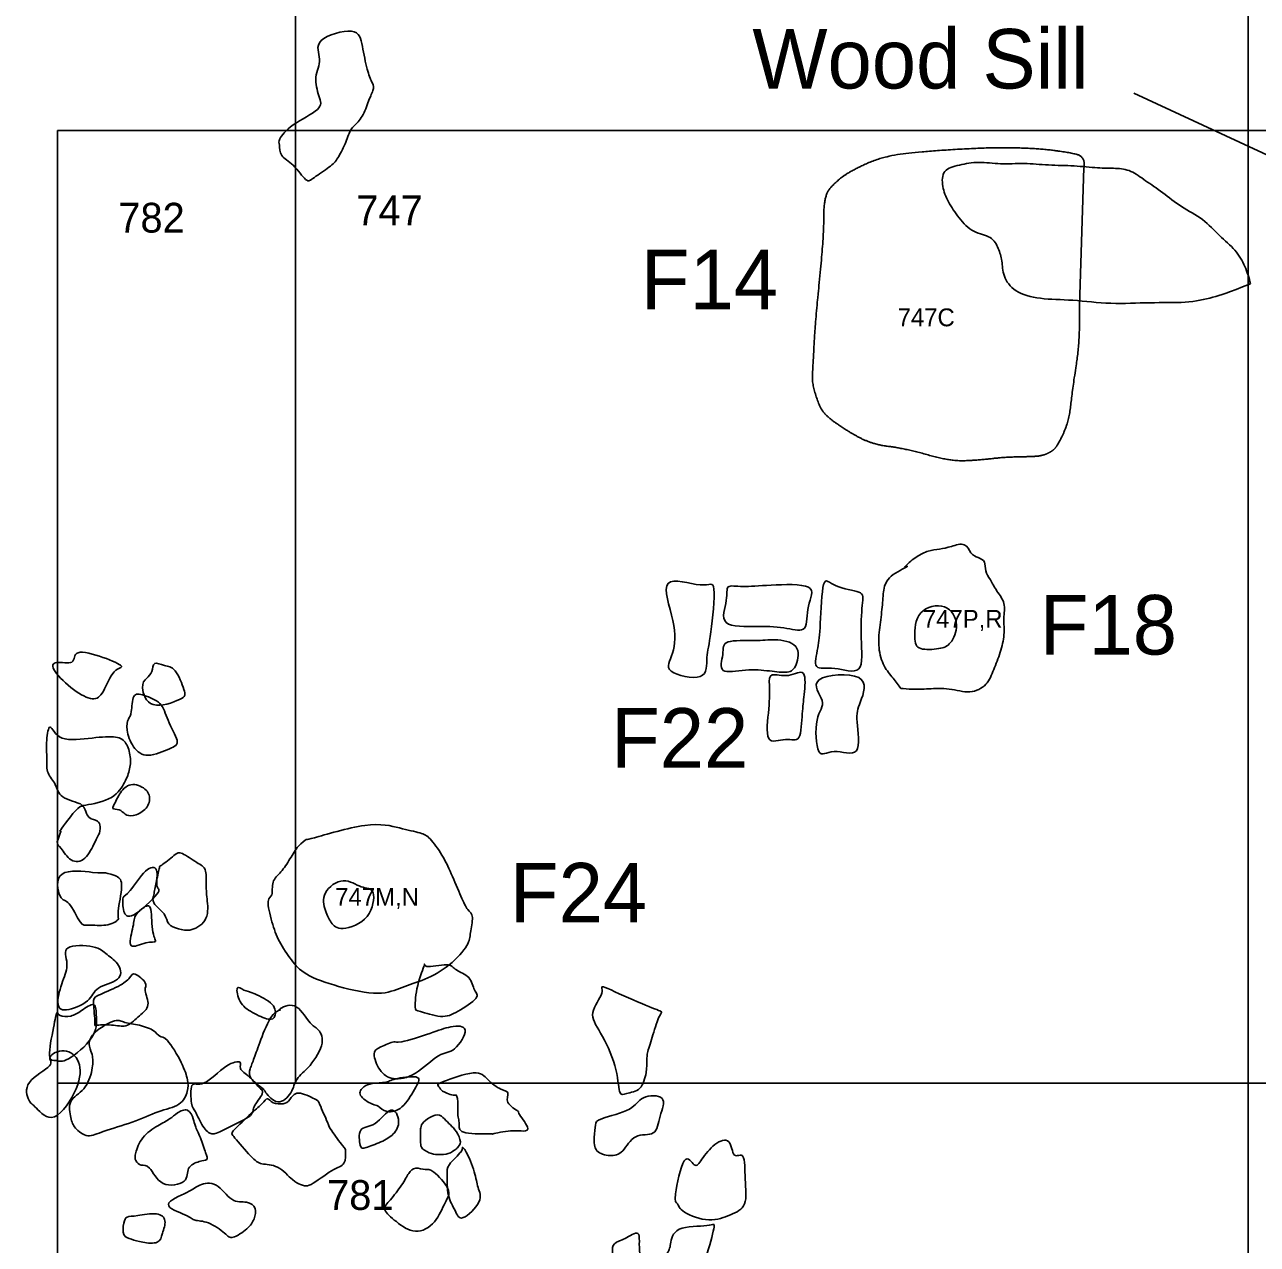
# Model space of a CAD drawing. Extents: x 161.9 to 213.3, y -308.9 to -257.7.
# Drawn here: x 167.72 to 178.08, y -281.35 to -271.11 of the extents above; entities that cross this region are included whole.
import ezdxf

# ---------------------------------------------------------------- set-up
doc = ezdxf.new("R2010")
doc.units = 0
for name, color, linetype in [('exc_ unit #', 7, 'Continuous'), ('feature labels', 7, 'Continuous'), ('Features', 7, 'Continuous'), ('Grid', 7, 'Continuous'), ('Level 14', 7, 'Continuous'), ('Masonry', 7, 'Continuous'), ('unid masonry', 7, 'Continuous')]:
    doc.layers.add(name, color=color, linetype=linetype)

msp = doc.modelspace()

# ---------------------------------------------------------------- linework, layer by layer
at = {"layer": 'Features'}
msp.add_line((176.582, -273.469), (176.621, -272.313), dxfattribs=at)
for points, degree in [([(176.621, -272.313), (176.636, -272.218), (176.478, -272.179), (176.226, -272.149), (175.865, -272.139), (175.275, -272.173), (174.933, -272.215), (174.663, -272.336), (174.535, -272.43), (174.435, -272.548), (174.436, -272.899), (174.366, -273.585), (174.344, -273.974), (174.338, -274.126), (174.379, -274.256), (174.423, -274.369), (174.594, -274.499), (174.836, -274.635), (175.119, -274.668), (175.5, -274.778), (175.745, -274.766), (175.954, -274.742), (176.125, -274.739), (176.269, -274.733), (176.364, -274.687), (176.407, -274.63), (176.494, -274.444), (176.524, -274.173), (176.59, -273.748), (176.582, -273.469)], 2), ([(175.113, -275.666), (175.151, -275.625), (175.216, -275.576), (175.313, -275.523), (175.409, -275.518), (175.502, -275.494), (175.631, -275.453), (175.667, -275.557), (175.733, -275.585), (175.797, -275.614), (175.787, -275.699), (175.834, -275.768), (175.885, -275.867), (175.967, -275.967), (175.941, -276.095), (175.958, -276.231), (175.921, -276.381), (175.861, -276.529), (175.813, -276.658), (175.668, -276.735), (175.49, -276.679), (175.309, -276.688), (175.175, -276.694), (175.108, -276.687), (175.082, -276.684)], 3), ([(175.082, -276.684), (175.065, -276.661), (175.019, -276.596), (174.938, -276.508), (174.889, -276.343), (174.903, -276.173), (174.93, -275.997), (174.933, -275.853), (174.975, -275.739), (175.183, -275.642), (175.12, -275.663), (175.113, -275.666)], 3), ([(175.55, -276.15), (175.546, -276.089), (175.478, -275.957), (175.207, -276.016), (175.193, -276.279), (175.222, -276.367), (175.42, -276.352), (175.5, -276.323), (175.553, -276.211), (175.55, -276.15)], 3), ([(170.58, -277.835), (170.441, -277.854), (170.048, -277.975), (170.117, -277.935), (170.018, -278.002), (169.955, -278.115), (169.878, -278.234), (169.793, -278.299), (169.814, -278.442), (169.75, -278.435), (169.8, -278.657), (169.855, -278.807), (169.968, -278.974), (170.061, -279.086), (170.345, -279.191), (170.725, -279.272), (170.89, -279.19), (171.079, -279.137), (171.299, -279.019), (171.466, -278.824), (171.461, -278.75), (171.5, -278.586), (171.444, -278.552), (171.396, -278.45), (171.302, -278.227), (171.238, -278.087), (171.119, -277.927), (171.064, -277.899), (170.881, -277.861), (170.719, -277.816), (170.58, -277.835)], 3), ([(170.55, -278.35), (170.506, -278.335), (170.409, -278.258), (170.211, -278.395), (170.248, -278.563), (170.296, -278.652), (170.366, -278.729), (170.639, -278.63), (170.677, -278.349), (170.595, -278.365), (170.55, -278.35)], 3)]:
    msp.add_open_spline(points, degree=degree, dxfattribs=at)
at = {"layer": 'Grid'}
for p, q in [((170, -270.004), (170, -272)), ((178, -270), (178, -272)), ((168, -272), (170, -272)), ((168, -272), (168, -303)), ((178, -272), (180, -272)), ((168, -280), (170, -280)), ((178, -280), (178, -282))]:
    msp.add_line(p, q, dxfattribs=at)
for points in [[(170, -272.006), (170, -280), (198, -280), (198, -262), (179.996, -262)], [(170, -272.006), (170, -280), (198, -280), (198, -262), (179.996, -262)], [(178, -280), (178, -272), (170, -272)], [(178, -280), (178, -272), (170, -272)]]:
    msp.add_lwpolyline(points, dxfattribs=at)
at = {"layer": 'Level 14'}
msp.add_line((177.039, -271.684), (178.794, -272.499), dxfattribs=at)
at = {"layer": 'Masonry'}
for points in [[(178.019, -273.287), (178.008, -273.236), (177.976, -273.141), (177.9, -272.999), (177.757, -272.887), (177.627, -272.738), (177.434, -272.644), (177.282, -272.516), (177.133, -272.419), (177.017, -272.33), (176.887, -272.313), (176.743, -272.317), (176.541, -272.292), (176.321, -272.292), (176.116, -272.27), (175.919, -272.285), (175.734, -272.256), (175.571, -272.288), (175.429, -272.324), (175.427, -272.472), (175.476, -272.595), (175.568, -272.735), (175.689, -272.863), (175.851, -272.884), (175.904, -272.991), (175.936, -273.089), (175.937, -273.222), (176.031, -273.356), (176.246, -273.419), (176.52, -273.417), (176.845, -273.461), (177.18, -273.44), (177.481, -273.45), (177.713, -273.401), (177.827, -273.36), (178.019, -273.287)], [(173.397, -275.815), (173.313, -275.808), (173.029, -275.702), (173.198, -276.142), (173.183, -276.409), (173.068, -276.548), (173.469, -276.637), (173.443, -276.409), (173.488, -276.277), (173.534, -275.742), (173.481, -275.821), (173.397, -275.815)], [(174.539, -275.823), (174.479, -275.797), (174.424, -275.707), (174.405, -276.196), (174.392, -276.332), (174.338, -276.545), (174.512, -276.489), (174.78, -276.595), (174.74, -276.257), (174.758, -275.95), (174.78, -275.865), (174.598, -275.85), (174.539, -275.823)], [(173.757, -275.828), (173.698, -275.827), (173.603, -275.808), (173.64, -275.924), (173.539, -276.176), (173.901, -276.157), (174.136, -276.174), (174.305, -276.226), (174.283, -275.984), (174.4, -275.801), (173.955, -275.816), (173.816, -275.829), (173.757, -275.828)], [(173.852, -276.283), (173.78, -276.284), (173.577, -276.272), (173.601, -276.386), (173.539, -276.574), (173.787, -276.517), (173.986, -276.538), (174.143, -276.559), (174.209, -276.509), (174.245, -276.304), (174.01, -276.265), (173.924, -276.282), (173.852, -276.283)], [(167.98, -276.542), (167.95, -276.498), (167.963, -276.445), (168.161, -276.496), (168.121, -276.347), (168.395, -276.421), (168.59, -276.513), (168.472, -276.504), (168.383, -276.736), (168.307, -276.795), (168.141, -276.711), (168.01, -276.586), (167.98, -276.542)], [(168.898, -276.492), (168.867, -276.483), (168.8, -276.45), (168.8, -276.55), (168.75, -276.6), (168.692, -276.651), (168.765, -276.876), (169.077, -276.766), (169.076, -276.723), (168.99, -276.499), (168.93, -276.5), (168.898, -276.492)], [(174.14, -276.575), (174.087, -276.583), (173.974, -276.544), (173.979, -276.644), (173.983, -276.83), (173.932, -277.177), (174.127, -277.086), (174.244, -277.157), (174.254, -276.867), (174.27, -276.761), (174.293, -276.498), (174.193, -276.567), (174.14, -276.575)], [(174.729, -276.593), (174.651, -276.552), (174.263, -276.581), (174.48, -276.811), (174.354, -276.897), (174.378, -277.302), (174.497, -277.174), (174.766, -277.287), (174.698, -276.921), (174.73, -276.829), (174.807, -276.634), (174.729, -276.593)], [(168.641, -276.752), (168.626, -276.78), (168.625, -276.906), (168.595, -276.932), (168.57, -277.023), (168.63, -277.186), (168.746, -277.278), (168.964, -277.18), (169.037, -277.15), (168.913, -276.941), (168.884, -276.799), (168.716, -276.737), (168.656, -276.724), (168.641, -276.752)], [(168.039, -277.101), (167.976, -277.077), (167.933, -276.948), (167.903, -277.122), (167.913, -277.283), (167.905, -277.4), (167.994, -277.485), (168.007, -277.606), (168.25, -277.661), (168.153, -277.678), (168.465, -277.628), (168.563, -277.483), (168.609, -277.374), (168.619, -277.26), (168.581, -277.133), (168.508, -277.084), (168.31, -277.095), (168.102, -277.126), (168.039, -277.101)], [(168.514, -277.584), (168.497, -277.613), (168.492, -277.64), (168.444, -277.705), (168.523, -277.693), (168.566, -277.746), (168.627, -277.764), (168.747, -277.71), (168.79, -277.601), (168.737, -277.514), (168.594, -277.467), (168.531, -277.555), (168.514, -277.584)], [(168.249, -277.747), (168.232, -277.715), (168.229, -277.593), (167.984, -277.927), (168.051, -277.848), (167.979, -277.996), (168.025, -278.007), (168.106, -278.151), (168.24, -278.138), (168.319, -277.957), (168.358, -277.903), (168.363, -277.824), (168.332, -277.787), (168.266, -277.78), (168.249, -277.747)], [(168.876, -278.168), (168.854, -278.183), (168.865, -278.162), (168.828, -278.305), (168.813, -278.411), (168.784, -278.488), (168.916, -278.577), (168.92, -278.673), (169.013, -278.702), (169.118, -278.732), (169.278, -278.63), (169.253, -278.438), (169.247, -278.328), (169.254, -278.192), (169.183, -278.157), (169.029, -278.051), (168.996, -278.071), (168.898, -278.153), (168.876, -278.168)], [(168.295, -278.229), (168.224, -278.222), (167.965, -278.185), (168.018, -278.485), (168.093, -278.445), (168.199, -278.689), (168.246, -278.664), (168.415, -278.686), (168.532, -278.623), (168.492, -278.596), (168.559, -278.311), (168.505, -278.259), (168.39, -278.226), (168.366, -278.236), (168.295, -278.229)], [(168.553, -278.439), (168.561, -278.426), (168.594, -278.421), (168.747, -278.179), (168.857, -278.177), (168.815, -278.38), (168.897, -278.363), (168.6, -278.65), (168.55, -278.55), (168.55, -278.5), (168.546, -278.452), (168.553, -278.439)], [(168.707, -278.538), (168.732, -278.518), (168.797, -278.468), (168.786, -278.739), (168.847, -278.828), (168.757, -278.801), (168.578, -278.894), (168.639, -278.687), (168.646, -278.588), (168.682, -278.558), (168.707, -278.538)], [(168.297, -278.855), (168.233, -278.841), (168.023, -278.832), (168.103, -279), (168.043, -279.131), (167.983, -279.344), (168.045, -279.412), (168.289, -279.313), (168.307, -279.189), (168.546, -279.143), (168.531, -279.002), (168.408, -278.917), (168.361, -278.869), (168.297, -278.855)], [(171.101, -279.02), (171.068, -279.015), (171.107, -278.955), (171.011, -279.181), (171, -279.396), (171.014, -279.383), (171.233, -279.46), (171.35, -279.41), (171.558, -279.271), (171.495, -279.233), (171.475, -279.098), (171.33, -279.053), (171.304, -278.983), (171.134, -279.024), (171.101, -279.02)], [(168.303, -279.333), (168.3, -279.29), (168.309, -279.272), (168.531, -279.184), (168.617, -279.113), (168.633, -279.056), (168.769, -279.169), (168.715, -279.203), (168.789, -279.357), (168.688, -279.427), (168.587, -279.537), (168.485, -279.508), (168.301, -279.51), (168.323, -279.531), (168.305, -279.376), (168.303, -279.333)], [(169.566, -279.218), (169.542, -279.206), (169.493, -279.164), (169.521, -279.328), (169.628, -279.407), (169.79, -279.479), (169.833, -279.447), (169.836, -279.337), (169.636, -279.234), (169.59, -279.229), (169.566, -279.218)], [(172.6, -279.196), (172.552, -279.177), (172.614, -279.223), (172.451, -279.417), (172.554, -279.55), (172.704, -279.858), (172.714, -280.12), (172.766, -280.082), (172.907, -280.067), (172.95, -279.9), (172.95, -279.8), (172.95, -279.75), (173, -279.6), (173.057, -279.405), (173.1, -279.404), (172.903, -279.336), (172.648, -279.215), (172.6, -279.196)], [(168.022, -279.432), (168.002, -279.42), (167.997, -279.375), (167.973, -279.504), (167.908, -279.824), (167.992, -279.8), (168.058, -279.84), (168.333, -279.61), (168.326, -279.439), (168.324, -279.302), (168.194, -279.397), (168.117, -279.444), (168.042, -279.443), (168.022, -279.432)], [(169.8, -279.438), (169.767, -279.483), (169.7, -279.65), (169.65, -279.8), (169.615, -279.879), (169.603, -279.958), (169.739, -280.05), (169.729, -280.058), (169.849, -280.2), (169.979, -280.08), (169.994, -279.959), (170.118, -279.874), (170.259, -279.645), (170.178, -279.525), (170.121, -279.513), (169.999, -279.298), (169.824, -279.4), (169.902, -279.377), (169.834, -279.392), (169.8, -279.438)], [(168.274, -279.712), (168.266, -279.685), (168.248, -279.6), (168.497, -279.449), (168.542, -279.49), (168.667, -279.505), (168.817, -279.549), (168.858, -279.623), (168.906, -279.596), (169.058, -279.845), (169.097, -279.979), (169.101, -280.061), (169.04, -280.193), (168.848, -280.229), (168.639, -280.333), (168.364, -280.403), (168.258, -280.468), (168.133, -280.372), (168.115, -280.306), (168.08, -280.138), (168.236, -280.066), (168.3, -279.879), (168.297, -279.762), (168.282, -279.739), (168.274, -279.712)], [(170.659, -279.757), (170.659, -279.724), (170.7, -279.7), (170.853, -279.635), (170.833, -279.677), (171.16, -279.574), (171.296, -279.518), (171.479, -279.514), (171.33, -279.754), (171.215, -279.73), (171.004, -279.946), (170.806, -279.981), (170.7, -279.9), (170.659, -279.791), (170.659, -279.757)], [(167.933, -279.854), (167.964, -279.821), (167.89, -279.786), (168.063, -279.693), (168.201, -279.805), (168.194, -280.025), (167.963, -280.371), (167.803, -280.178), (167.761, -280.17), (167.706, -279.988), (167.903, -279.888), (167.933, -279.854)], [(169.231, -279.998), (169.178, -280.021), (169.111, -279.962), (169.123, -280.209), (169.152, -280.215), (169.219, -280.377), (169.3, -280.442), (169.362, -280.406), (169.663, -280.268), (169.624, -280.213), (169.749, -280.072), (169.695, -280.045), (169.617, -279.942), (169.509, -279.876), (169.564, -279.811), (169.429, -279.823), (169.284, -279.975), (169.231, -279.998)], [(171.491, -279.914), (171.42, -279.92), (171.179, -280.005), (171.196, -280.014), (171.224, -280.065), (171.239, -280.067), (171.3, -280.1), (171.35, -280.1), (171.35, -280.1), (171.35, -280.1), (171.362, -280.136), (171.363, -280.184), (171.359, -280.26), (171.372, -280.31), (171.373, -280.349), (171.374, -280.432), (171.707, -280.421), (171.603, -280.434), (171.828, -280.391), (171.919, -280.407), (171.979, -280.392), (171.842, -280.219), (171.903, -280.256), (171.748, -280.163), (171.805, -280.066), (171.732, -280.066), (171.604, -279.969), (171.562, -279.908), (171.491, -279.914)], [(170.757, -279.991), (170.724, -279.998), (170.631, -280), (170.575, -280.022), (170.508, -280.1), (170.663, -280.191), (170.684, -280.179), (170.758, -280.256), (170.899, -280.225), (171.003, -280.04), (171.076, -279.928), (170.825, -279.959), (170.789, -279.984), (170.757, -279.991)], [(169.951, -280.138), (169.967, -280.117), (170, -280.05), (170.191, -280.148), (170.187, -280.144), (170.284, -280.364), (170.279, -280.37), (170.418, -280.557), (170.418, -280.545), (170.424, -280.695), (170.321, -280.707), (170.104, -280.887), (170.039, -280.845), (169.987, -280.834), (169.851, -280.679), (169.703, -280.687), (169.64, -280.635), (169.462, -280.428), (169.453, -280.419), (169.644, -280.235), (169.727, -280.17), (169.763, -280.11), (169.799, -280.174), (169.907, -280.177), (169.936, -280.159), (169.951, -280.138)], [(172.804, -280.217), (172.743, -280.25), (172.52, -280.303), (172.523, -280.339), (172.502, -280.454), (172.51, -280.583), (172.643, -280.616), (172.75, -280.595), (172.838, -280.412), (173.034, -280.453), (173.05, -280.28), (173.132, -280.095), (172.885, -280.103), (172.865, -280.184), (172.804, -280.217)], [(168.842, -280.358), (168.883, -280.333), (168.95, -280.3), (169, -280.25), (169.1, -280.2), (169.148, -280.313), (169.15, -280.35), (169.2, -280.45), (169.25, -280.6), (169.267, -280.648), (169.2, -280.65), (169.074, -280.703), (169.111, -280.837), (168.86, -280.885), (168.771, -280.673), (168.7, -280.7), (168.65, -280.65), (168.65, -280.6), (168.7, -280.45), (168.8, -280.383), (168.842, -280.358)], [(170.865, -280.318), (170.863, -280.273), (170.812, -280.164), (170.669, -280.377), (170.519, -280.357), (170.542, -280.555), (170.57, -280.549), (170.725, -280.494), (170.827, -280.434), (170.868, -280.363), (170.865, -280.318)], [(171.25, -280.3), (171.267, -280.317), (171.3, -280.35), (171.35, -280.4), (171.4, -280.5), (171.35, -280.55), (171.35, -280.55), (171.286, -280.599), (171.2, -280.6), (171.15, -280.6), (171.05, -280.55), (171.05, -280.5), (171.05, -280.45), (171.05, -280.4), (171.05, -280.4), (171.05, -280.35), (171.1, -280.3), (171.2, -280.25), (171.233, -280.283), (171.25, -280.3)], [(171.389, -280.575), (171.41, -280.547), (171.391, -280.534), (171.424, -280.545), (171.513, -280.759), (171.524, -280.877), (171.583, -280.983), (171.378, -281.181), (171.347, -281.068), (171.269, -280.959), (171.275, -280.746), (171.264, -280.699), (171.368, -280.602), (171.389, -280.575)], [(173.191, -280.928), (173.2, -280.853), (173.265, -280.546), (173.356, -280.728), (173.4, -280.65), (173.517, -280.498), (173.659, -280.449), (173.669, -280.653), (173.776, -280.557), (173.77, -280.809), (173.8, -281.043), (173.655, -281.103), (173.485, -281.175), (173.225, -281.083), (173.211, -280.996), (173.182, -281.003), (173.191, -280.928)], [(170.95, -280.758), (170.967, -280.733), (171, -280.7), (171.1, -280.735), (171.135, -280.709), (171.321, -280.905), (171.256, -280.986), (171.184, -281.179), (171.003, -281.281), (170.839, -281.16), (170.718, -281.056), (170.789, -280.992), (170.9, -280.85), (170.933, -280.783), (170.95, -280.758)], [(169.087, -280.918), (169.03, -280.946), (168.837, -281.021), (169.112, -281.114), (169.14, -281.158), (169.259, -281.154), (169.426, -281.269), (169.454, -281.319), (169.609, -281.219), (169.655, -281.142), (169.677, -281.046), (169.597, -280.985), (169.462, -281.012), (169.338, -280.817), (169.178, -280.851), (169.144, -280.89), (169.087, -280.918)], [(169.087, -280.918), (169.03, -280.946), (168.837, -281.021), (169.112, -281.114), (169.14, -281.158), (169.259, -281.154), (169.426, -281.269), (169.454, -281.319), (169.609, -281.219), (169.655, -281.142), (169.677, -281.046), (169.597, -280.985), (169.462, -281.012), (169.338, -280.817), (169.178, -280.851), (169.144, -280.89), (169.087, -280.918)], [(168.557, -281.176), (168.563, -281.147), (168.576, -281.115), (168.654, -281.12), (168.851, -281.078), (168.921, -281.15), (168.878, -281.264), (168.86, -281.353), (168.706, -281.338), (168.62, -281.31), (168.542, -281.288), (168.551, -281.205), (168.557, -281.176)], [(173.149, -281.35), (173.156, -281.313), (173.169, -281.196), (173.507, -281.206), (173.527, -281.155), (173.469, -281.421), (173.34, -281.723), (173.357, -281.802), (173.32, -281.876), (173.186, -281.836), (173.255, -281.85), (173.091, -281.787), (173.029, -281.638), (173.008, -281.601), (173.13, -281.42), (173.143, -281.387), (173.149, -281.35)], [(172.781, -281.297), (172.82, -281.276), (172.915, -281.205), (172.855, -281.49), (173.064, -281.626), (173.032, -281.803), (172.995, -281.777), (172.717, -281.865), (172.668, -281.651), (172.685, -281.514), (172.648, -281.391), (172.683, -281.33), (172.742, -281.318), (172.781, -281.297)]]:
    msp.add_open_spline(points, degree=3, dxfattribs=at)
at = {"layer": 'unid masonry'}
msp.add_open_spline([(170.469, -271.165), (170.398, -271.157), (170.132, -271.235), (170.231, -271.405), (170.149, -271.544), (170.197, -271.723), (170.238, -271.816), (169.949, -271.95), (169.848, -272.09), (169.868, -272.104), (169.864, -272.22), (169.98, -272.27), (170.097, -272.447), (170.137, -272.402), (170.298, -272.301), (170.352, -272.24), (170.419, -272.112), (170.461, -271.983), (170.492, -271.961), (170.573, -271.873), (170.619, -271.727), (170.665, -271.637), (170.64, -271.595), (170.602, -271.504), (170.558, -271.283), (170.54, -271.173), (170.469, -271.165)], degree=3, dxfattribs=at)

# ---------------------------------------------------------------- texts
at = {"layer": 'exc_ unit #'}
for s, p in [('747', (170.51, -272.794)), ('782', (168.511, -272.856)), ('781', (170.264, -281.064))]:
    msp.add_text(s, height=0.25, dxfattribs=at).set_placement(p)
at = {"layer": 'feature labels'}
for s, p in [('747C', (175.056, -273.643)), ('747P,R', (175.268, -276.175)), ('747M,N', (170.333, -278.51))]:
    msp.add_text(s, height=0.15, dxfattribs=at).set_placement(p)
at = {"layer": 'Level 14'}
for s, p in [('Wood Sill', (173.836, -271.646)), ('F14', (172.9, -273.5)), ('F18', (176.25, -276.4)), ('F22', (172.65, -277.35)), ('F24', (171.8, -278.65))]:
    msp.add_text(s, height=0.5, dxfattribs=at).set_placement(p)

doc.saveas('drawing.dxf')
